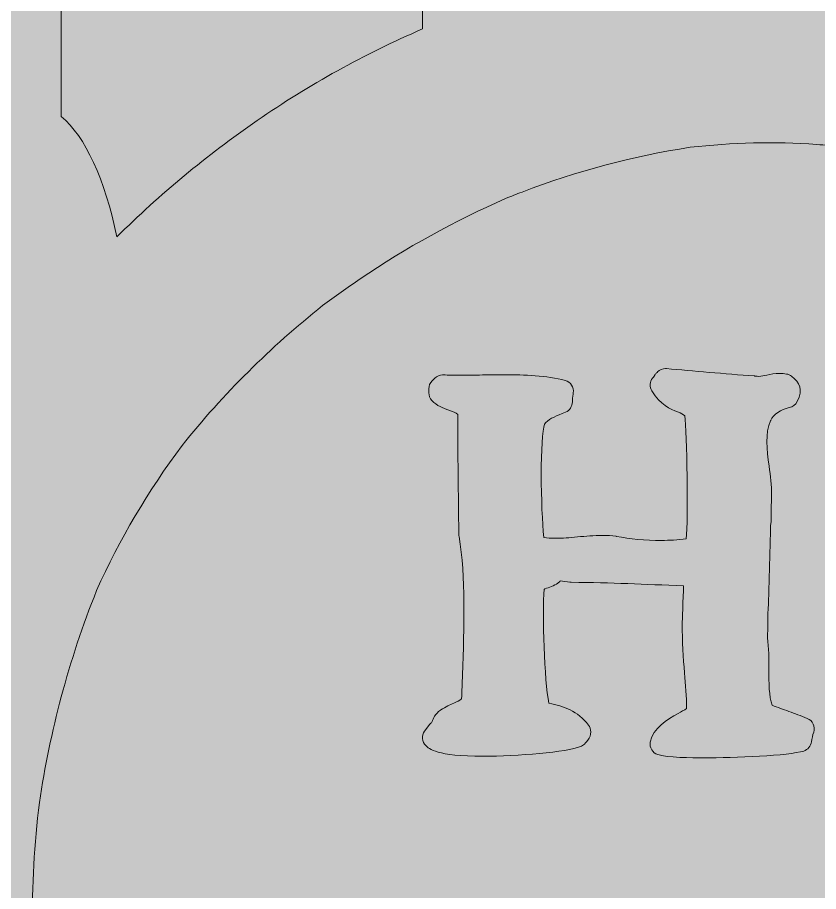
# Model space of a CAD drawing. Extents: x 18 to 982, y -1473 to -27.
# Drawn here: x 199.2 to 389.2, y -641.3 to -434 of the extents above; entities that cross this region are included whole.
import ezdxf

# ---------------------------------------------------------------- set-up
doc = ezdxf.new("R2010")
doc.units = 0
doc.header["$MEASUREMENT"] = 0
doc.layers.add('Layer 1', color=7, linetype='Continuous')

# ---------------------------------------------------------------- blocks, each defined once
blk = doc.blocks.new('block 2')
at = {"layer": 'Layer 1', "true_color": 0x27a9e1}
h = blk.add_hatch(color=142, dxfattribs=at)
h.dxf.hatch_style = 2
h.paths.add_polyline_path([(981.55, -1472.6), (17.9, -1472.6), (17.9, -27.12), (981.55, -27.12)])
blk = doc.blocks.new('block 4')
at = {"layer": 'Layer 1', "true_color": 0xd2edfa}
h = blk.add_hatch(color=254, dxfattribs=at)
h.dxf.hatch_style = 2
edge = h.paths.add_edge_path()
edge.add_spline(control_points=[(309.65, -609.19), (317.67, -609.19), (329.51, -608.18), (332.77, -606.88), (333.1, -606.74), (333.4, -606.54), (333.66, -606.29), (333.66, -606.29), (333.91, -606.04), (333.91, -606.04), (333.99, -605.95), (334.08, -605.86), (334.15, -605.76), (334.15, -605.76), (334.46, -605.34), (334.46, -605.34), (334.92, -604.79), (335.18, -604.11), (335.18, -603.41), (335.18, -602.82), (334.98, -602.25), (334.62, -601.78), (332.01, -598.44), (328.82, -597.32), (325.24, -596.6), (324.14, -591.31), (323.69, -575.44), (324.11, -569.56), (324.16, -569.54), (324.2, -569.53), (324.25, -569.51), (325.31, -569.14), (326.41, -568.76), (327.38, -568.12), (327.59, -567.98), (327.77, -567.81), (327.93, -567.62), (328.68, -567.71), (329.42, -567.81), (330.18, -567.91), (330.29, -567.93), (330.39, -567.94), (330.5, -567.94), (340.32, -568.05), (347.62, -568.37), (357.17, -568.81), (357.08, -571.48), (356.88, -577.62), (356.88, -577.62), (356.82, -582.14), (357.12, -585.85), (357.42, -589.44), (357.65, -592.28), (357.88, -594.99), (357.89, -597.88), (357.34, -598.25), (356.63, -598.65), (355.94, -599.04), (353.26, -600.54), (349.93, -602.42), (349.3, -605.81), (349.06, -607.11), (349.81, -608.39), (351.07, -608.81), (353.13, -609.49), (359.34, -609.57), (361.91, -609.57), (369.36, -609.57), (382.06, -609.05), (385.68, -607.95), (386.68, -607.65), (387.41, -606.78), (387.54, -605.74), (387.63, -605.03), (387.82, -604.19), (388.05, -603.5), (388.5, -602.17), (387.82, -600.72), (386.52, -600.2), (385.05, -599.61), (383.58, -599.08), (382.15, -598.56), (380.8, -598.07), (379.5, -597.6), (378.23, -597.09), (377.41, -594.97), (377.42, -591.77), (377.43, -588.65), (377.44, -586.13), (377.45, -583.52), (377.06, -581.07), (377.06, -580.49), (377.07, -580.07), (377.15, -579.6), (377.17, -579.45), (377.19, -579.31), (377.19, -579.16), (377.19, -579.16), (377.19, -575.12), (377.19, -575.12), (377.31, -574.26), (377.31, -573.55), (377.31, -572.87), (377.31, -572.87), (377.81, -555.79), (377.81, -555.79), (377.81, -555.09), (377.81, -554.63), (377.9, -554.1), (377.92, -553.95), (377.94, -553.81), (377.94, -553.66), (377.94, -553.66), (377.94, -549.61), (377.94, -549.61), (378.06, -548.75), (378.06, -548.04), (378.06, -547.28), (378.06, -544.98), (377.77, -542.67), (377.48, -540.43), (376.96, -536.4), (376.47, -532.6), (377.82, -529.63), (377.84, -529.59), (377.86, -529.54), (377.88, -529.49), (378.38, -528.2), (380.35, -526.86), (382.26, -526.52), (383.08, -526.37), (383.78, -525.84), (384.16, -525.09), (385.62, -522.16), (384.73, -520.62), (382.82, -519.09), (382.47, -518.81), (382.05, -518.62), (381.62, -518.55), (381.06, -518.45), (380.53, -518.4), (379.98, -518.4), (378.79, -518.4), (377.82, -518.62), (376.96, -518.82), (376.26, -518.97), (375.66, -519.11), (375.02, -519.11), (374.75, -519.11), (374.49, -519.09), (374.22, -519.04), (374.14, -519.03), (374.06, -519.02), (373.98, -519.01), (366.86, -518.5), (359.45, -517.84), (353.15, -517.27), (353.07, -517.26), (352.99, -517.26), (352.91, -517.26), (352.21, -517.26), (351.53, -517.53), (351.03, -518.03), (350.99, -518.08), (350.95, -518.12), (350.91, -518.17), (350.74, -518.32), (350.58, -518.49), (350.45, -518.69), (350.45, -518.69), (350.2, -519.06), (350.2, -519.06), (350.08, -519.19), (349.95, -519.33), (349.84, -519.5), (349.14, -520.37), (349.06, -521.6), (349.66, -522.56), (351.73, -525.89), (354.06, -526.85), (355.76, -527.55), (356.63, -527.91), (357.12, -528.12), (357.47, -528.47), (358.01, -532.28), (358.26, -553.13), (357.84, -557.64), (355.79, -557.89), (353.81, -558.01), (351.91, -558.01), (348.18, -558.01), (344.32, -557.66), (341.3, -557.06), (341.26, -557.05), (341.21, -557.04), (341.17, -557.04), (340.17, -556.89), (339.1, -556.82), (337.89, -556.82), (335.96, -556.82), (333.96, -557), (332.03, -557.18), (330.17, -557.35), (328.41, -557.51), (326.78, -557.51), (325.72, -557.51), (324.84, -557.44), (324.03, -557.29), (323.31, -550.63), (323.08, -533.19), (324.23, -530.44), (324.91, -529.36), (326.59, -528.67), (328.36, -527.94), (328.36, -527.94), (329.18, -527.6), (329.18, -527.6), (330.17, -527.19), (330.81, -526.23), (330.81, -525.16), (330.81, -524.57), (330.89, -524.02), (330.99, -523.33), (330.99, -523.33), (331.03, -523.03), (331.03, -523.03), (331.22, -521.71), (330.4, -520.45), (329.11, -520.1), (324.69, -518.89), (319.38, -518.72), (314.78, -518.72), (313.02, -518.72), (311.24, -518.75), (309.46, -518.78), (307.73, -518.81), (306, -518.83), (304.32, -518.83), (302.73, -518.83), (301.36, -518.81), (300.14, -518.76), (300.1, -518.76), (300.06, -518.76), (300.03, -518.76), (299.33, -518.76), (298.65, -519.03), (298.16, -519.53), (298.16, -519.53), (297.53, -520.16), (297.53, -520.16), (297.03, -520.65), (296.75, -521.33), (296.75, -522.03), (296.75, -522.03), (296.75, -523.03), (296.75, -523.03), (296.75, -523.7), (297.01, -524.35), (297.47, -524.84), (298.62, -526.08), (300.16, -526.64), (301.52, -527.13), (302.32, -527.41), (303.29, -527.76), (303.63, -528.12), (303.63, -537.54), (303.75, -547.04), (303.87, -556.23), (303.87, -556.23), (303.88, -556.69), (303.88, -556.69), (303.88, -556.83), (303.89, -556.97), (303.92, -557.11), (305.54, -566.64), (305.13, -578.44), (304.73, -589.87), (304.66, -591.79), (304.59, -593.7), (304.54, -595.59), (304.01, -595.99), (303.43, -596.24), (302.65, -596.59), (301.8, -596.96), (300.76, -597.43), (299.58, -598.19), (299.56, -598.21), (299.53, -598.22), (299.51, -598.24), (298.24, -599.13), (297.79, -600.27), (297.51, -600.95), (297.48, -601.04), (297.43, -601.15), (297.4, -601.23), (297.15, -601.4), (296.94, -601.61), (296.76, -601.86), (296.76, -601.86), (295.76, -603.23), (295.76, -603.23), (294.99, -604.29), (295.11, -605.74), (296.03, -606.67), (296.79, -607.42), (298.56, -609.19), (309.65, -609.19)], knot_values=[0, 0, 0, 0, 1, 1, 1, 2, 2, 2, 3, 3, 3, 4, 4, 4, 5, 5, 5, 6, 6, 6, 7, 7, 7, 8, 8, 8, 9, 9, 9, 10, 10, 10, 11, 11, 11, 12, 12, 12, 13, 13, 13, 14, 14, 14, 15, 15, 15, 16, 16, 16, 17, 17, 17, 18, 18, 18, 19, 19, 19, 20, 20, 20, 21, 21, 21, 22, 22, 22, 23, 23, 23, 24, 24, 24, 25, 25, 25, 26, 26, 26, 27, 27, 27, 28, 28, 28, 29, 29, 29, 30, 30, 30, 31, 31, 31, 32, 32, 32, 33, 33, 33, 34, 34, 34, 35, 35, 35, 36, 36, 36, 37, 37, 37, 38, 38, 38, 39, 39, 39, 40, 40, 40, 41, 41, 41, 42, 42, 42, 43, 43, 43, 44, 44, 44, 45, 45, 45, 46, 46, 46, 47, 47, 47, 48, 48, 48, 49, 49, 49, 50, 50, 50, 51, 51, 51, 52, 52, 52, 53, 53, 53, 54, 54, 54, 55, 55, 55, 56, 56, 56, 57, 57, 57, 58, 58, 58, 59, 59, 59, 60, 60, 60, 61, 61, 61, 62, 62, 62, 63, 63, 63, 64, 64, 64, 65, 65, 65, 66, 66, 66, 67, 67, 67, 68, 68, 68, 69, 69, 69, 70, 70, 70, 71, 71, 71, 72, 72, 72, 73, 73, 73, 74, 74, 74, 75, 75, 75, 76, 76, 76, 77, 77, 77, 78, 78, 78, 79, 79, 79, 80, 80, 80, 81, 81, 81, 82, 82, 82, 83, 83, 83, 84, 84, 84, 85, 85, 85, 86, 86, 86, 87, 87, 87, 88, 88, 88, 89, 89, 89, 90, 90, 90, 91, 91, 91, 92, 92, 92, 93, 93, 93, 94, 94, 94, 95, 95, 95, 96, 96, 96, 97, 97, 97, 98, 98, 98, 99, 99, 99, 100, 100, 100, 101, 101, 101, 102, 102, 102, 102], degree=3, periodic=1)
at = {"layer": 'Layer 1', "lineweight": 0}
for points, knots in [([(209.57, -405.7), (209.57, -405.7), (225.14, -417.02), (225.14, -417.02), (225.14, -417.02), (216.67, -390.94), (216.67, -390.94), (216.67, -390.94), (238.86, -374.82), (238.86, -374.82), (238.86, -374.82), (211.43, -374.82), (211.43, -374.82), (211.43, -374.82), (209.57, -369.07), (209.57, -369.07), (209.57, -369.07), (209.57, -290.95), (209.57, -290.95), (218.79, -283.45), (225.51, -260.65), (225.51, -233.7), (225.51, -206.74), (218.79, -183.95), (209.57, -176.45), (209.57, -176.45), (209.57, -124.62), (209.57, -124.62), (209.57, -124.62), (225.14, -135.95), (225.14, -135.95), (225.14, -135.95), (216.67, -109.86), (216.67, -109.86), (216.67, -109.86), (238.86, -93.74), (238.86, -93.74), (238.86, -93.74), (211.43, -93.74), (211.43, -93.74), (211.43, -93.74), (209.57, -87.99), (209.57, -87.99), (209.57, -87.99), (209.57, -56.03), (209.57, -56.03), (209.57, -56.03), (295.27, -56.03), (295.27, -56.03), (295.27, -56.03), (295.27, -87.99), (295.27, -87.99), (295.27, -87.99), (293.41, -93.74), (293.41, -93.74), (293.41, -93.74), (265.98, -93.74), (265.98, -93.74), (265.98, -93.74), (288.16, -109.86), (288.16, -109.86), (288.16, -109.86), (279.69, -135.95), (279.69, -135.95), (279.69, -135.95), (295.27, -124.62), (295.27, -124.62), (295.27, -124.62), (295.27, -176.45), (295.27, -176.45), (286.04, -183.95), (279.33, -206.74), (279.33, -233.7), (279.33, -260.65), (286.04, -283.45), (295.27, -290.95), (295.27, -290.95), (295.27, -369.07), (295.27, -369.07), (295.27, -369.07), (293.41, -374.82), (293.41, -374.82), (293.41, -374.82), (265.98, -374.82), (265.98, -374.82), (265.98, -374.82), (288.16, -390.94), (288.16, -390.94), (288.16, -390.94), (279.69, -417.02), (279.69, -417.02), (279.69, -417.02), (295.27, -405.7), (295.27, -405.7), (295.27, -405.7), (295.27, -436.72), (295.27, -436.72), (281.5, -442.69), (268.29, -449.98), (256.04, -458.44), (244.03, -466.75), (232.93, -475.93), (222.74, -486.05), (219.95, -472.49), (215.22, -462.12), (209.57, -457.52), (209.57, -457.52), (209.57, -405.7), (209.57, -405.7)], [0, 0, 0, 0, 1, 1, 1, 2, 2, 2, 3, 3, 3, 4, 4, 4, 5, 5, 5, 6, 6, 6, 7, 7, 7, 8, 8, 8, 9, 9, 9, 10, 10, 10, 11, 11, 11, 12, 12, 12, 13, 13, 13, 14, 14, 14, 15, 15, 15, 16, 16, 16, 17, 17, 17, 18, 18, 18, 19, 19, 19, 20, 20, 20, 21, 21, 21, 22, 22, 22, 23, 23, 23, 24, 24, 24, 25, 25, 25, 26, 26, 26, 27, 27, 27, 28, 28, 28, 29, 29, 29, 30, 30, 30, 31, 31, 31, 32, 32, 32, 33, 33, 33, 34, 34, 34, 35, 35, 35, 36, 36, 36, 36]), ([(794.82, -679.5), (793.58, -687.88), (791.93, -696.19), (789.88, -704.4), (786.89, -716.39), (783.05, -728.17), (778.37, -739.65), (769.33, -760.36), (757.74, -779.84), (744.15, -797.89), (735.58, -808.75), (726.31, -819.02), (716.43, -828.66), (707.99, -836.93), (699.09, -844.72), (689.8, -852.05), (689.7, -852.13), (689.6, -852.2), (689.51, -852.28), (681.57, -858.28), (673.41, -863.93), (665.14, -869.43), (664.71, -867.5), (663.88, -865.75), (662.72, -864.2), (661.49, -862.57), (659.91, -861.14), (658.01, -859.92), (656.11, -858.7), (653.9, -857.67), (651.34, -856.75), (648.78, -855.83), (645.89, -855.05), (642.54, -854.13), (642.12, -854.01), (641.7, -853.91), (641.27, -853.82), (640.84, -853.72), (640.41, -853.61), (639.97, -853.53), (639.08, -853.38), (638.2, -853.17), (637.28, -853.04), (636.81, -852.99), (636.35, -852.9), (635.89, -852.82), (635.42, -852.75), (634.95, -852.69), (634.46, -852.63), (633.99, -852.55), (633.52, -852.48), (633.03, -852.41), (632.54, -852.35), (632.05, -852.29), (631.57, -852.21), (631.08, -852.13), (630.58, -852.06), (630.08, -852), (630.08, -852), (628.59, -851.76), (628.59, -851.76), (627.58, -851.63), (626.6, -851.42), (625.58, -851.27), (623.59, -850.89), (621.55, -850.51), (619.64, -850.03), (615.78, -849.13), (612.28, -847.99), (609.73, -847.09), (608.46, -846.63), (607.43, -846.23), (606.72, -845.95), (606, -845.67), (605.61, -845.52), (605.61, -845.52), (605.61, -845.52), (605.61, -845.93), (605.65, -846.7), (605.69, -847.47), (605.77, -848.58), (605.97, -849.99), (606.39, -852.78), (607.28, -856.76), (609.29, -861.14), (610.28, -863.34), (611.56, -865.61), (613.11, -867.88), (614.7, -870.11), (616.54, -872.37), (618.7, -874.38), (619.76, -875.42), (620.93, -876.35), (622.12, -877.28), (622.71, -877.75), (623.34, -878.16), (623.96, -878.58), (624.59, -879), (625.22, -879.43), (625.88, -879.8), (628.5, -881.3), (631.29, -882.56), (634.15, -883.32), (636.71, -884.04), (639.14, -884.45), (641.46, -884.68), (629.35, -892.3), (617.19, -899.83), (605.25, -907.71), (603.68, -908.75), (602.11, -909.8), (600.54, -910.85), (597.7, -912.77), (594.86, -914.71), (592.04, -916.68), (582.83, -923.1), (573.79, -929.82), (565.11, -936.97), (564.73, -937.26), (564.37, -937.57), (564, -937.88), (560.16, -941.05), (556.42, -944.31), (552.74, -947.66), (537.79, -961.31), (524.63, -976.67), (512.54, -992.87), (510.42, -995.71), (508.35, -998.59), (506.33, -1001.51), (504.03, -1004.84), (501.81, -1008.2), (499.65, -1011.61), (497.54, -1008.27), (495.36, -1004.95), (493.11, -1001.69), (481.41, -984.57), (468.05, -968.58), (453.33, -954.09), (447.54, -948.43), (441.53, -943.08), (435.33, -937.96), (434.94, -937.62), (434.53, -937.29), (434.13, -936.97), (425.51, -929.89), (416.56, -923.26), (407.41, -916.91), (403.05, -913.87), (398.64, -910.9), (394.19, -907.97), (375.77, -895.8), (356.81, -884.35), (338.37, -872.28), (328.56, -865.87), (318.92, -859.2), (309.58, -852.12), (309.55, -852.09), (309.51, -852.06), (309.47, -852.03), (300.27, -844.77), (291.45, -837.05), (283.07, -828.87), (273.1, -819.18), (263.76, -808.83), (255.14, -797.89), (241.53, -779.84), (229.96, -760.36), (220.9, -739.65), (216.31, -728.38), (212.53, -716.83), (209.57, -705.05), (207.44, -696.63), (205.73, -688.1), (204.46, -679.5), (202.09, -659.78), (201.99, -639.86), (204.36, -620.14), (205.64, -611.69), (207.36, -603.32), (209.57, -595.07), (211.84, -586.52), (214.63, -578.12), (217.94, -569.91), (223.37, -557.71), (230.23, -546.22), (238.2, -535.53), (248.01, -523.23), (259.24, -512.14), (271.55, -502.34), (274.47, -500.15), (277.44, -498.03), (280.46, -496), (291.37, -488.61), (302.93, -482.23), (314.98, -476.93), (316.27, -476.41), (317.56, -475.89), (318.86, -475.4), (331.75, -470.51), (345.11, -466.87), (358.74, -464.8), (368.72, -463.68), (378.78, -463.41), (388.77, -464.13), (390.72, -464.27), (392.66, -464.46), (394.61, -464.68), (401.76, -465.81), (408.8, -467.5), (415.67, -469.76), (418.05, -470.54), (420.42, -471.38), (422.75, -472.31), (430.7, -475.91), (438.23, -480.33), (445.28, -485.49), (452.37, -491.26), (458.82, -497.75), (464.6, -504.82), (469.42, -511.28), (473.71, -518.08), (477.51, -525.17), (478.48, -526.93), (479.4, -528.72), (480.29, -530.52), (487.5, -545.16), (511.79, -545.17), (519.01, -530.52), (519.95, -528.62), (520.92, -526.72), (521.96, -524.85), (525.7, -517.87), (529.95, -511.17), (534.7, -504.81), (540.49, -497.74), (546.92, -491.26), (554.02, -485.48), (561.06, -480.33), (568.6, -475.91), (576.55, -472.31), (578.95, -471.37), (581.36, -470.49), (583.8, -469.7), (590.62, -467.47), (597.59, -465.81), (604.68, -464.68), (606.67, -464.45), (608.68, -464.26), (610.68, -464.12), (620.62, -463.41), (630.62, -463.68), (640.54, -464.8), (654.24, -466.88), (667.63, -470.54), (680.56, -475.46), (681.82, -475.94), (683.06, -476.42), (684.29, -476.93), (696.43, -482.25), (708.05, -488.69), (719, -496.11), (721.96, -498.12), (724.87, -500.19), (727.73, -502.34), (740.04, -512.14), (751.27, -523.23), (761.09, -535.53), (769.06, -546.22), (775.91, -557.72), (781.34, -569.91), (784.74, -578.32), (787.58, -586.95), (789.88, -595.71), (792.01, -603.75), (793.68, -611.91), (794.92, -620.14), (797.29, -639.86), (797.2, -659.78), (794.82, -679.5)], [0, 0, 0, 0, 1, 1, 1, 2, 2, 2, 3, 3, 3, 4, 4, 4, 5, 5, 5, 6, 6, 6, 7, 7, 7, 8, 8, 8, 9, 9, 9, 10, 10, 10, 11, 11, 11, 12, 12, 12, 13, 13, 13, 14, 14, 14, 15, 15, 15, 16, 16, 16, 17, 17, 17, 18, 18, 18, 19, 19, 19, 20, 20, 20, 21, 21, 21, 22, 22, 22, 23, 23, 23, 24, 24, 24, 25, 25, 25, 26, 26, 26, 27, 27, 27, 28, 28, 28, 29, 29, 29, 30, 30, 30, 31, 31, 31, 32, 32, 32, 33, 33, 33, 34, 34, 34, 35, 35, 35, 36, 36, 36, 37, 37, 37, 38, 38, 38, 39, 39, 39, 40, 40, 40, 41, 41, 41, 42, 42, 42, 43, 43, 43, 44, 44, 44, 45, 45, 45, 46, 46, 46, 47, 47, 47, 48, 48, 48, 49, 49, 49, 50, 50, 50, 51, 51, 51, 52, 52, 52, 53, 53, 53, 54, 54, 54, 55, 55, 55, 56, 56, 56, 57, 57, 57, 58, 58, 58, 59, 59, 59, 60, 60, 60, 61, 61, 61, 62, 62, 62, 63, 63, 63, 64, 64, 64, 65, 65, 65, 66, 66, 66, 67, 67, 67, 68, 68, 68, 69, 69, 69, 70, 70, 70, 71, 71, 71, 72, 72, 72, 73, 73, 73, 74, 74, 74, 75, 75, 75, 76, 76, 76, 77, 77, 77, 78, 78, 78, 79, 79, 79, 80, 80, 80, 81, 81, 81, 82, 82, 82, 83, 83, 83, 84, 84, 84, 85, 85, 85, 86, 86, 86, 87, 87, 87, 88, 88, 88, 89, 89, 89, 90, 90, 90, 91, 91, 91, 92, 92, 92, 93, 93, 93, 93]), ([(309.65, -609.19), (317.67, -609.19), (329.51, -608.18), (332.77, -606.88), (333.1, -606.74), (333.4, -606.54), (333.66, -606.29), (333.66, -606.29), (333.91, -606.04), (333.91, -606.04), (333.99, -605.95), (334.08, -605.86), (334.15, -605.76), (334.15, -605.76), (334.46, -605.34), (334.46, -605.34), (334.92, -604.79), (335.18, -604.11), (335.18, -603.41), (335.18, -602.82), (334.98, -602.25), (334.62, -601.78), (332.01, -598.44), (328.82, -597.32), (325.24, -596.6), (324.14, -591.31), (323.69, -575.44), (324.11, -569.56), (324.16, -569.54), (324.2, -569.53), (324.25, -569.51), (325.31, -569.14), (326.41, -568.76), (327.38, -568.12), (327.59, -567.98), (327.77, -567.81), (327.93, -567.62), (328.68, -567.71), (329.42, -567.81), (330.18, -567.91), (330.29, -567.93), (330.39, -567.94), (330.5, -567.94), (340.32, -568.05), (347.62, -568.37), (357.17, -568.81), (357.08, -571.48), (356.88, -577.62), (356.88, -577.62), (356.82, -582.14), (357.12, -585.85), (357.42, -589.44), (357.65, -592.28), (357.88, -594.99), (357.89, -597.88), (357.34, -598.25), (356.63, -598.65), (355.94, -599.04), (353.26, -600.54), (349.93, -602.42), (349.3, -605.81), (349.06, -607.11), (349.81, -608.39), (351.07, -608.81), (353.13, -609.49), (359.34, -609.57), (361.91, -609.57), (369.36, -609.57), (382.06, -609.05), (385.68, -607.95), (386.68, -607.65), (387.41, -606.78), (387.54, -605.74), (387.63, -605.03), (387.82, -604.19), (388.05, -603.5), (388.5, -602.17), (387.82, -600.72), (386.52, -600.2), (385.05, -599.61), (383.58, -599.08), (382.15, -598.56), (380.8, -598.07), (379.5, -597.6), (378.23, -597.09), (377.41, -594.97), (377.42, -591.77), (377.43, -588.65), (377.44, -586.13), (377.45, -583.52), (377.06, -581.07), (377.06, -580.49), (377.07, -580.07), (377.15, -579.6), (377.17, -579.45), (377.19, -579.31), (377.19, -579.16), (377.19, -579.16), (377.19, -575.12), (377.19, -575.12), (377.31, -574.26), (377.31, -573.55), (377.31, -572.87), (377.31, -572.87), (377.81, -555.79), (377.81, -555.79), (377.81, -555.09), (377.81, -554.63), (377.9, -554.1), (377.92, -553.95), (377.94, -553.81), (377.94, -553.66), (377.94, -553.66), (377.94, -549.61), (377.94, -549.61), (378.06, -548.75), (378.06, -548.04), (378.06, -547.28), (378.06, -544.98), (377.77, -542.67), (377.48, -540.43), (376.96, -536.4), (376.47, -532.6), (377.82, -529.63), (377.84, -529.59), (377.86, -529.54), (377.88, -529.49), (378.38, -528.2), (380.35, -526.86), (382.26, -526.52), (383.08, -526.37), (383.78, -525.84), (384.16, -525.09), (385.62, -522.16), (384.73, -520.62), (382.82, -519.09), (382.47, -518.81), (382.05, -518.62), (381.62, -518.55), (381.06, -518.45), (380.53, -518.4), (379.98, -518.4), (378.79, -518.4), (377.82, -518.62), (376.96, -518.82), (376.26, -518.97), (375.66, -519.11), (375.02, -519.11), (374.75, -519.11), (374.49, -519.09), (374.22, -519.04), (374.14, -519.03), (374.06, -519.02), (373.98, -519.01), (366.86, -518.5), (359.45, -517.84), (353.15, -517.27), (353.07, -517.26), (352.99, -517.26), (352.91, -517.26), (352.21, -517.26), (351.53, -517.53), (351.03, -518.03), (350.99, -518.08), (350.95, -518.12), (350.91, -518.17), (350.74, -518.32), (350.58, -518.49), (350.45, -518.69), (350.45, -518.69), (350.2, -519.06), (350.2, -519.06), (350.08, -519.19), (349.95, -519.33), (349.84, -519.5), (349.14, -520.37), (349.06, -521.6), (349.66, -522.56), (351.73, -525.89), (354.06, -526.85), (355.76, -527.55), (356.63, -527.91), (357.12, -528.12), (357.47, -528.47), (358.01, -532.28), (358.26, -553.13), (357.84, -557.64), (355.79, -557.89), (353.81, -558.01), (351.91, -558.01), (348.18, -558.01), (344.32, -557.66), (341.3, -557.06), (341.26, -557.05), (341.21, -557.04), (341.17, -557.04), (340.17, -556.89), (339.1, -556.82), (337.89, -556.82), (335.96, -556.82), (333.96, -557), (332.03, -557.18), (330.17, -557.35), (328.41, -557.51), (326.78, -557.51), (325.72, -557.51), (324.84, -557.44), (324.03, -557.29), (323.31, -550.63), (323.08, -533.19), (324.23, -530.44), (324.91, -529.36), (326.59, -528.67), (328.36, -527.94), (328.36, -527.94), (329.18, -527.6), (329.18, -527.6), (330.17, -527.19), (330.81, -526.23), (330.81, -525.16), (330.81, -524.57), (330.89, -524.02), (330.99, -523.33), (330.99, -523.33), (331.03, -523.03), (331.03, -523.03), (331.22, -521.71), (330.4, -520.45), (329.11, -520.1), (324.69, -518.89), (319.38, -518.72), (314.78, -518.72), (313.02, -518.72), (311.24, -518.75), (309.46, -518.78), (307.73, -518.81), (306, -518.83), (304.32, -518.83), (302.73, -518.83), (301.36, -518.81), (300.14, -518.76), (300.1, -518.76), (300.06, -518.76), (300.03, -518.76), (299.33, -518.76), (298.65, -519.03), (298.16, -519.53), (298.16, -519.53), (297.53, -520.16), (297.53, -520.16), (297.03, -520.65), (296.75, -521.33), (296.75, -522.03), (296.75, -522.03), (296.75, -523.03), (296.75, -523.03), (296.75, -523.7), (297.01, -524.35), (297.47, -524.84), (298.62, -526.08), (300.16, -526.64), (301.52, -527.13), (302.32, -527.41), (303.29, -527.76), (303.63, -528.12), (303.63, -537.54), (303.75, -547.04), (303.87, -556.23), (303.87, -556.23), (303.88, -556.69), (303.88, -556.69), (303.88, -556.83), (303.89, -556.97), (303.92, -557.11), (305.54, -566.64), (305.13, -578.44), (304.73, -589.87), (304.66, -591.79), (304.59, -593.7), (304.54, -595.59), (304.01, -595.99), (303.43, -596.24), (302.65, -596.59), (301.8, -596.96), (300.76, -597.43), (299.58, -598.19), (299.56, -598.21), (299.53, -598.22), (299.51, -598.24), (298.24, -599.13), (297.79, -600.27), (297.51, -600.95), (297.48, -601.04), (297.43, -601.15), (297.4, -601.23), (297.15, -601.4), (296.94, -601.61), (296.76, -601.86), (296.76, -601.86), (295.76, -603.23), (295.76, -603.23), (294.99, -604.29), (295.11, -605.74), (296.03, -606.67), (296.79, -607.42), (298.56, -609.19), (309.65, -609.19)], [0, 0, 0, 0, 1, 1, 1, 2, 2, 2, 3, 3, 3, 4, 4, 4, 5, 5, 5, 6, 6, 6, 7, 7, 7, 8, 8, 8, 9, 9, 9, 10, 10, 10, 11, 11, 11, 12, 12, 12, 13, 13, 13, 14, 14, 14, 15, 15, 15, 16, 16, 16, 17, 17, 17, 18, 18, 18, 19, 19, 19, 20, 20, 20, 21, 21, 21, 22, 22, 22, 23, 23, 23, 24, 24, 24, 25, 25, 25, 26, 26, 26, 27, 27, 27, 28, 28, 28, 29, 29, 29, 30, 30, 30, 31, 31, 31, 32, 32, 32, 33, 33, 33, 34, 34, 34, 35, 35, 35, 36, 36, 36, 37, 37, 37, 38, 38, 38, 39, 39, 39, 40, 40, 40, 41, 41, 41, 42, 42, 42, 43, 43, 43, 44, 44, 44, 45, 45, 45, 46, 46, 46, 47, 47, 47, 48, 48, 48, 49, 49, 49, 50, 50, 50, 51, 51, 51, 52, 52, 52, 53, 53, 53, 54, 54, 54, 55, 55, 55, 56, 56, 56, 57, 57, 57, 58, 58, 58, 59, 59, 59, 60, 60, 60, 61, 61, 61, 62, 62, 62, 63, 63, 63, 64, 64, 64, 65, 65, 65, 66, 66, 66, 67, 67, 67, 68, 68, 68, 69, 69, 69, 70, 70, 70, 71, 71, 71, 72, 72, 72, 73, 73, 73, 74, 74, 74, 75, 75, 75, 76, 76, 76, 77, 77, 77, 78, 78, 78, 79, 79, 79, 80, 80, 80, 81, 81, 81, 82, 82, 82, 83, 83, 83, 84, 84, 84, 85, 85, 85, 86, 86, 86, 87, 87, 87, 88, 88, 88, 89, 89, 89, 90, 90, 90, 91, 91, 91, 92, 92, 92, 93, 93, 93, 94, 94, 94, 95, 95, 95, 96, 96, 96, 97, 97, 97, 98, 98, 98, 99, 99, 99, 100, 100, 100, 101, 101, 101, 102, 102, 102, 102])]:
    blk.add_open_spline(points, degree=3, knots=knots, dxfattribs=at)
blk = doc.blocks.new('block 3')
at = {"layer": 'Layer 1'}
blk.add_blockref('block 4', (0, 0), dxfattribs=at)

msp = doc.modelspace()

# ---------------------------------------------------------------- block references
at = {"layer": 'Layer 1'}
for name in ['block 2', 'block 3']:
    msp.add_blockref(name, (0, 0), dxfattribs=at)

doc.saveas('drawing.dxf')
